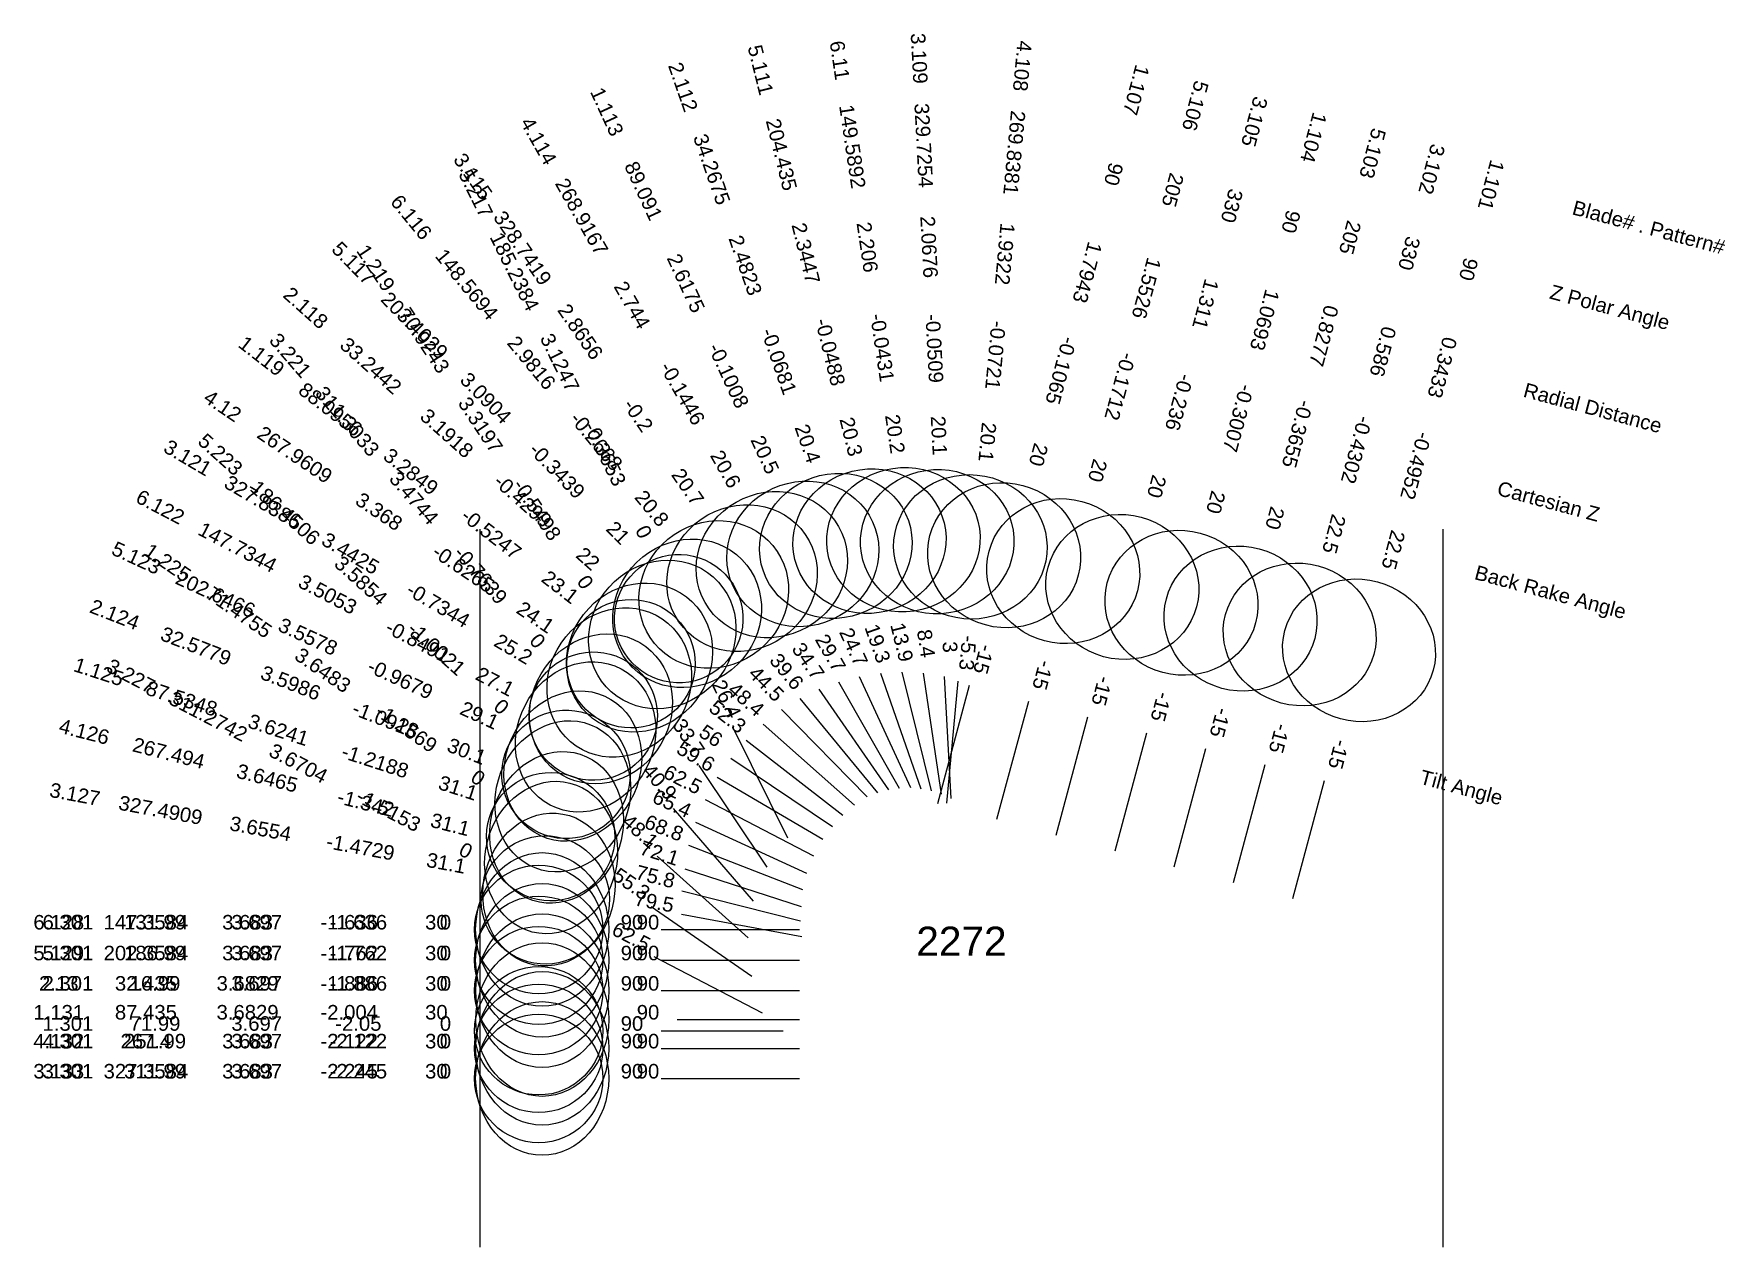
# Model space of a CAD drawing. Header units: inches. Extents: x 30.24 to 37.15, y 15.07 to 20.02.
import ezdxf
from ezdxf.enums import TextEntityAlignment as Align

# ---------------------------------------------------------------- set-up
doc = ezdxf.new("R2010")
doc.units = ezdxf.units.IN
doc.header["$MEASUREMENT"] = 0
for name, color, linetype, true_color in [('Blade_1', 30, 'Continuous', 0xff7f00), ('Blade_2', 7, 'Continuous', 0xcccc00), ('Blade_3', 7, 'Continuous', 0x00cc00), ('Blade_4', 7, 'Continuous', 0x00cccc), ('Blade_5', 7, 'Continuous', 0x0066cc), ('Blade_6', 190, 'Continuous', 0x7f00ff)]:
    doc.layers.add(name, color=color, linetype=linetype, true_color=true_color)
doc.styles.get("Standard").update_dxf_attribs({"font": 'arial.ttf'})

msp = doc.modelspace()

# ---------------------------------------------------------------- linework, layer by layer
for p, q in [((32.0625, 18), (32.0625, 15.0655)), ((36, 18), (36, 15.0655))]:
    msp.add_line(p, q)
at = {"layer": 'Blade_1'}
for p, q in [((33.6133, 17.3983), (33.8226, 16.9443)), ((34.063, 17.3608), (33.9335, 16.8778)), ((34.788, 17.1666), (34.6585, 16.6836)), ((33.1513, 17.1379), (33.5468, 16.8319)), ((32.9577, 17.0342), (33.2351, 16.6182)), ((35.514, 16.9721), (35.3846, 16.4891)), ((32.9007, 16.6116), (33.3764, 16.4578)), ((32.7628, 16.4585), (33.1738, 16.1738)), ((32.8686, 15.996), (33.3686, 15.996)), ((32.803, 15.95), (33.303, 15.95))]:
    msp.add_line(p, q, dxfattribs=at)
for centre, major_axis, ratio in [((33.3825, 17.8992), (0.2852, 0.1314), 0.936893), ((34.2057, 17.8935), (0.3033, -0.0813), 0.939693), ((34.9307, 17.6993), (0.3033, -0.0813), 0.939693), ((32.7151, 17.4753), (0.1921, 0.2484), 0.919922), ((35.6567, 17.5048), (0.3033, -0.0813), 0.92388), ((32.6803, 17.4502), (0.2184, 0.1456), 1), ((32.3759, 16.7812), (0.0966, 0.2988), 0.856339), ((32.3517, 16.7431), (0.1494, 0.2158), 1), ((32.3171, 15.996), (0, 0.314), 0.866025), ((32.303, 15.95), (0, 0.2625), 1)]:
    msp.add_ellipse(centre, major_axis=major_axis, ratio=ratio, dxfattribs=at)
at = {"layer": 'Blade_2'}
for p, q in [((33.6998, 17.4113), (33.8649, 16.9394)), ((33.2205, 17.2038), (33.5943, 16.8717)), ((32.9155, 16.7086), (33.3816, 16.5276)), ((32.803, 16.114), (33.303, 16.114)), ((32.8686, 16.114), (33.3686, 16.114))]:
    msp.add_line(p, q, dxfattribs=at)
for centre, major_axis, ratio in [((33.5177, 17.9319), (0.2964, 0.1037), 0.937553), ((32.8082, 17.5701), (0.2085, 0.2347), 0.92703), ((32.4014, 16.9082), (0.1137, 0.2927), 0.865076), ((32.3171, 16.114), (0, 0.314), 0.866025), ((32.303, 16.114), (0, 0.2625), 1)]:
    msp.add_ellipse(centre, major_axis=major_axis, ratio=ratio, dxfattribs=at)
at = {"layer": 'Blade_3'}
for p, q in [((33.9612, 17.3984), (33.9873, 16.899)), ((33.4482, 17.3465), (33.7326, 16.9353)), ((34.5463, 17.2313), (34.4168, 16.7483)), ((35.2713, 17.0371), (35.1418, 16.5541)), ((33.033, 16.9863), (33.4642, 16.7331)), ((32.853, 16.8582), (33.1803, 16.4802)), ((32.8868, 16.4265), (33.3784, 16.3352)), ((32.7731, 16.2538), (33.2166, 16.0229)), ((32.803, 15.755), (33.303, 15.755)), ((32.8685, 15.755), (33.3685, 15.755))]:
    msp.add_line(p, q, dxfattribs=at)
for centre, major_axis, ratio in [((33.9324, 17.9491), (0.3136, 0.0164), 0.939025), ((33.1344, 17.8), (0.2582, 0.1786), 0.93545), ((34.689, 17.764), (0.3033, -0.0813), 0.939693), ((35.414, 17.5698), (0.3033, -0.0813), 0.92388), ((32.5575, 17.2656), (0.159, 0.2708), 0.905036), ((32.5256, 17.2361), (0.1984, 0.1719), 1), ((32.3446, 16.5271), (0.0573, 0.3087), 0.856096), ((32.3296, 16.4847), (0.1212, 0.2328), 1), ((32.317, 15.755), (0, 0.314), 0.866025), ((32.303, 15.755), (0, 0.2625), 1)]:
    msp.add_ellipse(centre, major_axis=major_axis, ratio=ratio, dxfattribs=at)
at = {"layer": 'Blade_4'}
for p, q in [((33.5292, 17.3763), (33.7769, 16.942)), ((34.0167, 17.3788), (33.9703, 16.8809)), ((33.089, 17.0648), (33.5034, 16.785)), ((32.8881, 16.5225), (33.3727, 16.3996)), ((32.803, 15.878), (33.303, 15.878)), ((32.8685, 15.878), (33.3685, 15.878))]:
    msp.add_line(p, q, dxfattribs=at)
for centre, major_axis, ratio in [((33.256, 17.8554), (0.2728, 0.1556), 0.936195), ((34.0678, 17.9279), (0.3126, -0.0291), 0.939324), ((32.632, 17.3735), (0.1757, 0.2602), 0.91259), ((32.3535, 16.658), (0.0772, 0.3044), 0.856114), ((32.317, 15.878), (0, 0.314), 0.866025), ((32.303, 15.878), (0, 0.2625), 1)]:
    msp.add_ellipse(centre, major_axis=major_axis, ratio=ratio, dxfattribs=at)
at = {"layer": 'Blade_5'}
for p, q in [((33.7875, 17.4158), (33.9074, 16.9304)), ((34.3047, 17.2961), (34.1752, 16.8131)), ((33.296, 17.2626), (33.6464, 16.9059)), ((33.0976, 17.1868), (33.3199, 16.739)), ((35.0296, 17.1018), (34.9001, 16.6188)), ((32.9435, 16.8022), (33.398, 16.5938)), ((32.7867, 16.664), (33.1589, 16.3301)), ((32.803, 16.238), (33.303, 16.238)), ((32.8685, 16.238), (33.3685, 16.238))]:
    msp.add_line(p, q, dxfattribs=at)
for centre, major_axis, ratio in [((33.6553, 17.9512), (0.3048, 0.0753), 0.938134), ((34.4474, 17.8288), (0.3033, -0.0813), 0.939693), ((32.9096, 17.6561), (0.224, 0.22), 0.933885), ((32.8753, 17.6347), (0.2351, 0.1167), 1), ((35.1723, 17.6345), (0.3033, -0.0813), 0.939693), ((32.4422, 17.0321), (0.1309, 0.2854), 0.873693), ((32.4146, 16.9979), (0.1753, 0.1954), 1), ((32.317, 16.238), (0, 0.314), 0.866025), ((32.303, 16.238), (0, 0.2625), 1)]:
    msp.add_ellipse(centre, major_axis=major_axis, ratio=ratio, dxfattribs=at)
at = {"layer": 'Blade_6'}
for p, q in [((33.8749, 17.4114), (33.9483, 16.9168)), ((33.3698, 17.3081), (33.6883, 16.9227)), ((32.9837, 16.8959), (33.427, 16.6647)), ((32.803, 16.364), (33.303, 16.364)), ((32.8685, 16.364), (33.3685, 16.364))]:
    msp.add_line(p, q, dxfattribs=at)
for centre, major_axis, ratio in [((33.794, 17.9569), (0.3106, 0.0461), 0.938626), ((33.0184, 17.7332), (0.242, 0.2001), 0.934674), ((32.4947, 17.1509), (0.1452, 0.2784), 0.889858), ((32.317, 16.364), (0, 0.314), 0.866025), ((32.303, 16.364), (0, 0.2625), 1)]:
    msp.add_ellipse(centre, major_axis=major_axis, ratio=ratio, dxfattribs=at)

# ---------------------------------------------------------------- texts
for s, height, p in [('Blade# . Pattern#', 0.059375, (36.5319, 19.3165)), ('Z Polar Angle', 0.059375, (36.4397, 18.9724)), ('Radial Distance', 0.059375, (36.3321, 18.5709)), ('Cartesian Z', 0.059375, (36.2246, 18.1695)), ('Back Rake Angle', 0.059375, (36.1324, 17.8254)), ('Tilt Angle', 0.05937, (35.9084, 16.9893))]:
    msp.add_text(s, height=height, rotation=345).set_placement(p, align=Align.MIDDLE_LEFT)
msp.add_text('2272', height=0.11875).set_placement((34.0312, 16.3163), align=Align.MIDDLE_CENTER)
at = {"layer": 'Blade_1'}
for s, height, rotation, p in [('1.107', 0.05937, 255, (34.7173, 19.8027)), ('1.113', 0.05937, 294.7456, (32.5551, 19.6942)), ('1.104', 0.05937, 255, (35.4423, 19.6085)), ('89.091', 0.05937, 294.7456, (32.7043, 19.3707)), ('1.101', 0.05937, 255, (36.1683, 19.414)), ('90', 0.05937, 255, (34.625, 19.4585)), ('90', 0.05937, 255, (35.35, 19.2643)), ('1.219', 0.05937, 303.7, (31.6122, 19.0517)), ('1.7943', 0.05937, 255, (34.5175, 19.0571)), ('2.6175', 0.05937, 294.7456, (32.8782, 18.9932)), ('90', 0.05937, 255, (36.0761, 19.0698)), ('1.0693', 0.05937, 255, (35.2425, 18.8629)), ('70.9243', 0.05937, 303.7, (31.8099, 18.7553)), ('1.119', 0.05937, 322.27656, (31.1517, 18.6846)), ('-0.1008', 0.05937, 294.7456, (33.0522, 18.6158)), ('-0.1065', 0.05937, 255, (34.4099, 18.6556)), ('0.3433', 0.05937, 255, (35.9685, 18.6684)), ('88.0956', 0.05937, 322.27656, (31.4335, 18.4666)), ('3.3197', 0.05937, 303.7, (32.0405, 18.4095)), ('-0.3007', 0.05937, 255, (35.1349, 18.4614)), ('3.2849', 0.05937, 322.27656, (31.7623, 18.2123)), ('20.5', 0.05937, 294.7456, (33.2013, 18.2922)), ('20', 0.05937, 255, (34.3177, 18.3115)), ('-0.4952', 0.05937, 255, (35.8609, 18.2669)), ('-0.5498', 0.05937, 303.7, (32.2711, 18.0638)), ('20', 0.05937, 255, (35.0427, 18.1173)), ('-0.5247', 0.05937, 322.27656, (32.091, 17.958)), ('22.5', 0.05937, 255, (35.7687, 17.9228)), ('1.225', 0.05937, 325.29999, (30.7691, 17.839)), ('23.1', 0.05937, 322.27656, (32.3728, 17.7401)), ('0', 0.0594, 303.7, (32.4688, 17.7674)), ('71.4755', 0.05937, 325.29999, (31.062, 17.6362)), ('24.7', 0.05937, 294.7456, (33.5636, 17.5062)), ('3.6483', 0.05937, 325.29999, (31.4037, 17.3995)), ('-15', 0.05937, 255, (34.0937, 17.4755)), ('1.125', 0.05937, 342.08651, (30.4952, 17.3891)), ('87.5348', 0.05937, 342.08651, (30.8342, 17.2796)), ('52.3', 0.05937, 322.27656, (33.0574, 17.2105)), ('-15', 0.05937, 255, (34.8187, 17.2813)), ('3.6241', 0.05937, 342.08651, (31.2297, 17.1517)), ('-1.2569', 0.05937, 325.29999, (31.7454, 17.1629)), ('33.7', 0.05937, 303.7, (32.8918, 17.133)), ('-1.2188', 0.05937, 342.08651, (31.6251, 17.0239)), ('-15', 0.05937, 255, (35.5447, 17.0868)), ('0', 0.0594, 325.29999, (32.0382, 16.9601)), ('31.1', 0.05937, 342.08651, (31.9641, 16.9143)), ('72.1', 0.05937, 342.08651, (32.7877, 16.6481)), ('55.3', 0.05937, 325.29999, (32.6651, 16.5261)), ('1.131', 0.05937, 359.99999, (30.3406, 15.996)), ('87.435', 0.05937, 359.99999, (30.6969, 15.996)), ('3.6829', 0.05937, 359.99999, (31.1125, 15.996)), ('-2.004', 0.05937, 359.99999, (31.5281, 15.996)), ('30', 0.05937, 359.99999, (31.8844, 15.996)), ('90', 0.05937, 359.99999, (32.7498, 15.996))]:
    msp.add_text(s, height=height, rotation=rotation, dxfattribs=at).set_placement(p, align=Align.CENTER)
for s, height, p in [('1.301', 0.05937, (30.378, 15.95)), ('71.99', 0.05937, (30.7342, 15.95)), ('3.697', 0.05937, (31.1499, 15.95)), ('-2.05', 0.05937, (31.5655, 15.95)), ('0', 0.0594, (31.9217, 15.95)), ('90', 0.05937, (32.6842, 15.95))]:
    msp.add_text(s, height=height, dxfattribs=at).set_placement(p, align=Align.CENTER)
at = {"layer": 'Blade_2'}
for s, rotation, p in [('2.112', 289.28033, (32.8651, 19.7975)), ('34.2675', 289.28033, (32.9827, 19.4613)), ('2.4823', 289.28033, (33.1199, 19.069)), ('2.118', 318.38234, (31.3306, 18.8828)), ('-0.0681', 289.28033, (33.2572, 18.6766)), ('33.2442', 318.38234, (31.5969, 18.6462)), ('3.1918', 318.38234, (31.9076, 18.3702)), ('20.4', 289.28033, (33.3748, 18.3404)), ('-0.4299', 318.38234, (32.2183, 18.0941)), ('22', 318.38234, (32.4847, 17.8575)), ('2.124', 338.77869, (30.5589, 17.6236)), ('32.5779', 338.77869, (30.891, 17.4947)), ('19.3', 289.28033, (33.6606, 17.5234)), ('3.5986', 338.77869, (31.2785, 17.3442)), ('48.4', 318.38234, (33.1317, 17.2827)), ('-1.0918', 338.77869, (31.6659, 17.1938)), ('30.1', 338.77869, (31.998, 17.0648)), ('68.8', 338.77869, (32.8048, 16.7516)), ('2.13', 359.99999, (30.3406, 16.114)), ('32.435', 359.99999, (30.6969, 16.114)), ('3.6829', 359.99999, (31.1125, 16.114)), ('-1.886', 359.99999, (31.5281, 16.114)), ('30', 359.99999, (31.8844, 16.114)), ('90', 359.99999, (32.7498, 16.114))]:
    msp.add_text(s, height=0.05937, rotation=rotation, dxfattribs=at).set_placement(p, align=Align.CENTER)
for s, height, p in [('2.301', 0.05937, (30.378, 16.114)), ('16.99', 0.05937, (30.7342, 16.114)), ('3.697', 0.05937, (31.1499, 16.114)), ('-1.886', 0.05937, (31.5655, 16.114)), ('0', 0.0594, (31.9217, 16.114)), ('90', 0.05937, (32.6842, 16.114))]:
    msp.add_text(s, height=height, dxfattribs=at).set_placement(p, align=Align.CENTER)
at = {"layer": 'Blade_3'}
for s, height, rotation, p in [('3.109', 0.05937, 272.99472, (33.8291, 19.9229)), ('329.7254', 0.05937, 272.99472, (33.8477, 19.5671)), ('3.105', 0.05937, 255, (35.2006, 19.6732)), ('3.102', 0.05937, 255, (35.9256, 19.479)), ('3.115', 0.05937, 304.6766, (32.0099, 19.4254)), ('330', 0.05937, 255, (35.1083, 19.329)), ('328.7419', 0.05937, 304.6766, (32.2126, 19.1325)), ('2.0676', 0.05937, 272.99472, (33.8695, 19.1521)), ('330', 0.05937, 255, (35.8333, 19.1348)), ('1.311', 0.05937, 255, (35.0008, 18.9276)), ('2.8656', 0.05937, 304.6766, (32.449, 18.7907)), ('-0.0509', 0.05937, 272.99472, (33.8912, 18.737)), ('0.586', 0.05937, 255, (35.7258, 18.7334)), ('3.221', 0.05937, 310.89999, (31.2652, 18.6911)), ('-0.236', 0.05937, 255, (34.8932, 18.5261)), ('311.3033', 0.05937, 310.89999, (31.4985, 18.4218)), ('-0.2', 0.05937, 304.6766, (32.6855, 18.4489)), ('20.1', 0.05937, 272.99472, (33.9098, 18.3813)), ('-0.4302', 0.05937, 255, (35.6182, 18.3319)), ('3.121', 0.05937, 329.57259, (30.8532, 18.2666)), ('327.8386', 0.05937, 329.57259, (31.1604, 18.0862)), ('3.4744', 0.05937, 310.89999, (31.7706, 18.1077)), ('20.7', 0.05937, 304.6766, (32.8882, 18.1559)), ('20', 0.05937, 255, (34.801, 18.182)), ('22.5', 0.05937, 255, (35.526, 17.9878)), ('3.4425', 0.05937, 329.57259, (31.5188, 17.8757)), ('-0.7639', 0.05937, 310.89999, (32.0427, 17.7935)), ('-0.7344', 0.05937, 329.57259, (31.8772, 17.6652)), ('25.2', 0.05937, 329.57259, (32.1843, 17.4848)), ('0', 0.0594, 310.89999, (32.276, 17.5243)), ('34.7', 0.05937, 304.6766, (33.3806, 17.4441)), ('3', 0.0594, 272.99472, (33.955, 17.5169)), ('3.227', 0.05937, 332.49999, (30.6221, 17.3736)), ('-15', 0.05937, 255, (34.577, 17.346)), ('311.2742', 0.05937, 332.49999, (30.9381, 17.2091)), ('-15', 0.05937, 255, (35.302, 17.1518)), ('3.6704', 0.05937, 332.49999, (31.3068, 17.0171)), ('59.6', 0.05937, 329.57259, (32.9306, 17.0464)), ('40.9', 0.05937, 310.89999, (32.7752, 16.9479)), ('3.127', 0.05937, 349.48715, (30.4013, 16.8877)), ('327.4909', 0.05937, 349.48715, (30.7515, 16.8227)), ('-1.5153', 0.05937, 332.49999, (31.6754, 16.8252)), ('3.6554', 0.05937, 349.48715, (31.1602, 16.7469)), ('-1.4729', 0.05937, 349.48715, (31.5688, 16.6711)), ('31.1', 0.05937, 349.48715, (31.9191, 16.6061)), ('0', 0.0594, 332.49999, (31.9914, 16.6607)), ('79.5', 0.05937, 349.48715, (32.7701, 16.4481)), ('62.5', 0.05937, 332.49999, (32.6678, 16.3087)), ('3.133', 0.05937, 359.99999, (30.3405, 15.755)), ('327.3584', 0.05937, 359.99999, (30.6968, 15.755)), ('3.683', 0.05937, 359.99999, (31.1124, 15.755)), ('-2.245', 0.05937, 359.99999, (31.528, 15.755)), ('30', 0.05937, 359.99999, (31.8843, 15.755)), ('90', 0.05937, 359.99999, (32.7497, 15.755))]:
    msp.add_text(s, height=height, rotation=rotation, dxfattribs=at).set_placement(p, align=Align.CENTER)
for s, height, p in [('3.301', 0.05937, (30.378, 15.755)), ('311.99', 0.05937, (30.7342, 15.755)), ('3.697', 0.05937, (31.1499, 15.755)), ('-2.245', 0.05937, (31.5655, 15.755)), ('0', 0.0594, (31.9217, 15.755)), ('90', 0.05937, (32.6842, 15.755))]:
    msp.add_text(s, height=height, dxfattribs=at).set_placement(p, align=Align.CENTER)
at = {"layer": 'Blade_4'}
for s, rotation, p in [('4.108', 264.68028, (34.251, 19.8959)), ('269.8381', 264.68028, (34.218, 19.5412)), ('4.114', 299.69666, (32.2768, 19.5723)), ('268.9167', 299.69666, (32.4533, 19.2628)), ('1.9322', 264.68028, (34.1795, 19.1273)), ('2.744', 299.69666, (32.6592, 18.9018)), ('-0.0721', 264.68028, (34.141, 18.7135)), ('-0.1446', 299.69666, (32.8651, 18.5408)), ('4.12', 325.96508, (30.9941, 18.4797)), ('267.9609', 325.96508, (31.2893, 18.2803)), ('20.1', 264.68028, (34.1079, 18.3588)), ('20.6', 299.69666, (33.0416, 18.2313)), ('3.368', 325.96508, (31.6337, 18.0477)), ('-0.6265', 325.96508, (31.9781, 17.8151)), ('24.1', 325.96508, (32.2734, 17.6157)), ('29.7', 299.69666, (33.4704, 17.4795)), ('-5.3', 264.68028, (34.0277, 17.497)), ('4.126', 345.77274, (30.4376, 17.1438)), ('56', 325.96508, (32.9906, 17.1313)), ('267.494', 345.77274, (30.7829, 17.0562)), ('3.6465', 345.77274, (31.1858, 16.9541)), ('-1.342', 345.77274, (31.5887, 16.8519)), ('31.1', 345.77274, (31.934, 16.7644)), ('75.8', 345.77274, (32.773, 16.5516)), ('4.132', 359.99999, (30.3405, 15.878)), ('267.4', 359.99999, (30.6968, 15.878)), ('3.683', 359.99999, (31.1124, 15.878)), ('-2.122', 359.99999, (31.528, 15.878)), ('30', 359.99999, (31.8843, 15.878)), ('90', 359.99999, (32.7497, 15.878))]:
    msp.add_text(s, height=0.05937, rotation=rotation, dxfattribs=at).set_placement(p, align=Align.CENTER)
for s, height, p in [('4.301', 0.05937, (30.378, 15.878)), ('251.99', 0.05937, (30.7342, 15.878)), ('3.697', 0.05937, (31.1499, 15.878)), ('-2.122', 0.05937, (31.5655, 15.878)), ('0', 0.0594, (31.9217, 15.878)), ('90', 0.05937, (32.6842, 15.878))]:
    msp.add_text(s, height=height, dxfattribs=at).set_placement(p, align=Align.CENTER)
at = {"layer": 'Blade_5'}
for s, height, rotation, p in [('5.111', 0.05937, 283.87125, (33.1814, 19.8701)), ('5.106', 0.05937, 255, (34.959, 19.738)), ('204.435', 0.05937, 283.87125, (33.2669, 19.5242)), ('5.103', 0.05937, 255, (35.6839, 19.5437)), ('5.217', 0.05937, 296.4, (32.0194, 19.3589)), ('205', 0.05937, 255, (34.8667, 19.3938)), ('2.3447', 0.05937, 283.87125, (33.3665, 19.1207)), ('205', 0.05937, 255, (35.5916, 19.1995)), ('5.117', 0.05937, 314.48561, (31.5246, 19.0662)), ('185.2384', 0.05937, 296.4, (32.1778, 19.0398)), ('1.5526', 0.05937, 255, (34.7592, 18.9924)), ('203.4029', 0.05937, 314.48561, (31.7742, 18.812)), ('0.8277', 0.05937, 255, (35.4841, 18.7981)), ('-0.0488', 0.05937, 283.87125, (33.4661, 18.7172)), ('3.1247', 0.05937, 296.4, (32.3626, 18.6676)), ('-0.1712', 0.05937, 255, (34.6516, 18.5909)), ('3.0904', 0.05937, 314.48561, (32.0655, 18.5155)), ('-0.3655', 0.05937, 255, (35.3765, 18.3966)), ('-0.3653', 0.05937, 296.4, (32.5474, 18.2953)), ('20.3', 0.05937, 283.87125, (33.5515, 18.3713)), ('5.223', 0.05937, 318.09999, (30.9818, 18.2835)), ('-0.3439', 0.05937, 314.48561, (32.3567, 18.219)), ('20', 0.05937, 255, (34.5594, 18.2468)), ('186.4506', 0.05937, 318.09999, (31.247, 18.0456)), ('20', 0.05937, 255, (35.2843, 18.0525)), ('21', 0.05937, 314.48561, (32.6064, 17.9648)), ('0', 0.0594, 296.4, (32.7058, 17.9762)), ('5.123', 0.05937, 335.36832, (30.6455, 17.8559)), ('3.5854', 0.05937, 318.09999, (31.5563, 17.768)), ('202.6466', 0.05937, 335.36832, (30.9694, 17.7074)), ('3.5578', 0.05937, 335.36832, (31.3472, 17.5342)), ('-1.0021', 0.05937, 318.09999, (31.8657, 17.4904)), ('13.9', 0.05937, 283.87125, (33.759, 17.5311)), ('-0.9679', 0.05937, 335.36832, (31.725, 17.3609)), ('44.5', 0.05937, 314.48561, (33.2128, 17.3474)), ('-15', 0.05937, 255, (34.3354, 17.4108)), ('26.4', 0.05937, 296.4, (33.0448, 17.2932)), ('29.1', 0.05937, 335.36832, (32.0488, 17.2125)), ('0', 0.0594, 318.09999, (32.1308, 17.2525)), ('-15', 0.05937, 255, (35.0603, 17.2165)), ('65.4', 0.05937, 335.36832, (32.8356, 16.8517)), ('48.1', 0.05937, 318.09999, (32.6984, 16.7433)), ('5.129', 0.05937, 359.99999, (30.3405, 16.238)), ('202.3584', 0.05937, 359.99999, (30.6968, 16.238)), ('3.683', 0.05937, 359.99999, (31.1124, 16.238)), ('-1.762', 0.05937, 359.99999, (31.528, 16.238)), ('30', 0.05937, 359.99999, (31.8843, 16.238)), ('90', 0.05937, 359.99999, (32.7497, 16.238))]:
    msp.add_text(s, height=height, rotation=rotation, dxfattribs=at).set_placement(p, align=Align.CENTER)
for s, height, p in [('5.301', 0.05937, (30.378, 16.238)), ('186.99', 0.05937, (30.7342, 16.238)), ('3.697', 0.05937, (31.1499, 16.238)), ('-1.762', 0.05937, (31.5655, 16.238)), ('0', 0.0594, (31.9217, 16.238)), ('90', 0.05937, (32.6842, 16.238))]:
    msp.add_text(s, height=height, dxfattribs=at).set_placement(p, align=Align.CENTER)
at = {"layer": 'Blade_6'}
for s, rotation, p in [('6.11', 278.43658, (33.504, 19.912)), ('149.5892', 278.43658, (33.5563, 19.5596)), ('6.116', 309.57775, (31.7591, 19.2566)), ('2.206', 278.43658, (33.6173, 19.1485)), ('148.5694', 309.57775, (31.9861, 18.982)), ('-0.0431', 278.43658, (33.6782, 18.7374)), ('2.9816', 309.57775, (32.2509, 18.6617)), ('-0.2668', 309.57775, (32.5157, 18.3413)), ('20.2', 278.43658, (33.7305, 18.385)), ('6.122', 332.45762, (30.7422, 18.0648)), ('20.8', 309.57775, (32.7427, 18.0667)), ('147.7344', 332.45762, (31.0581, 17.9001)), ('3.5053', 332.45762, (31.4266, 17.7079)), ('-0.8491', 332.45762, (31.7951, 17.5157)), ('8.4', 278.43658, (33.8575, 17.5288)), ('27.1', 332.45762, (32.111, 17.351)), ('39.6', 309.57775, (33.2941, 17.3997)), ('62.5', 332.45762, (32.8784, 16.9508)), ('6.128', 359.99999, (30.3405, 16.364)), ('147.3584', 359.99999, (30.6968, 16.364)), ('3.683', 359.99999, (31.1124, 16.364)), ('-1.636', 359.99999, (31.528, 16.364)), ('30', 359.99999, (31.8843, 16.364)), ('90', 359.99999, (32.7497, 16.364))]:
    msp.add_text(s, height=0.05937, rotation=rotation, dxfattribs=at).set_placement(p, align=Align.CENTER)
for s, height, p in [('6.301', 0.05937, (30.378, 16.364)), ('131.99', 0.05937, (30.7342, 16.364)), ('3.697', 0.05937, (31.1499, 16.364)), ('-1.636', 0.05937, (31.5655, 16.364)), ('0', 0.0594, (31.9217, 16.364)), ('90', 0.05937, (32.6842, 16.364))]:
    msp.add_text(s, height=height, dxfattribs=at).set_placement(p, align=Align.CENTER)

doc.saveas('drawing.dxf')
